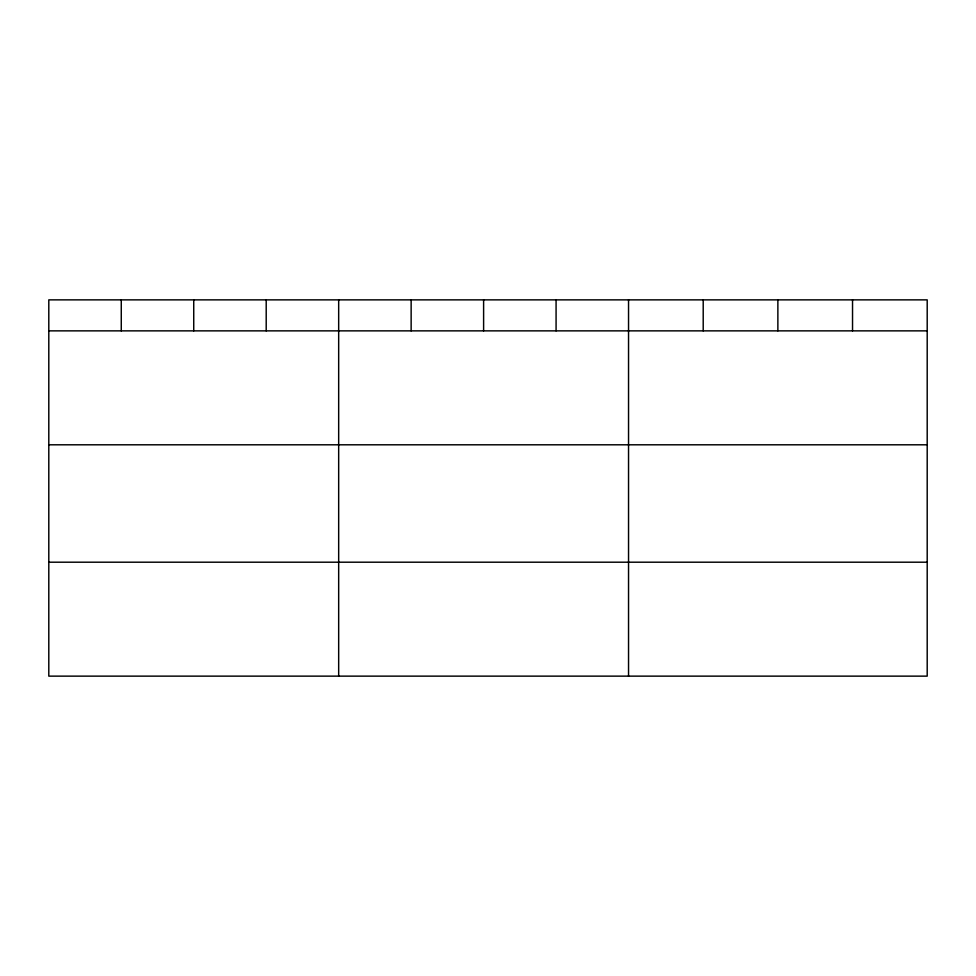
<?xml version="1.0" encoding="UTF-8"?>
<svg xmlns="http://www.w3.org/2000/svg" width="976" height="976" viewBox="0 0 976 976"><rect width="100%" height="100%" fill="white"/><g stroke="black" fill="none" stroke-linecap="round" stroke-linejoin="round"><path stroke-width="1.46" d="M927.2 444.8L927.2 299.864L48.8 299.864L48.8 676.136L927.2 676.136L927.2 444.8L48.8 444.8M48.8 330.864L927.2 330.864M48.8 562.2L927.2 562.2M852.536 299.864L852.536 330.864M777.872 299.864L777.872 330.864M703.208 299.864L703.208 330.864M628.544 299.864L628.544 676.136M556.076 299.864L556.076 330.864M483.608 299.864L483.608 330.864M411.14 299.864L411.14 330.864M338.672 299.864L338.672 676.136M266.204 299.864L266.204 330.864M193.736 299.864L193.736 330.864M121.268 299.864L121.268 330.864"/></g></svg>
